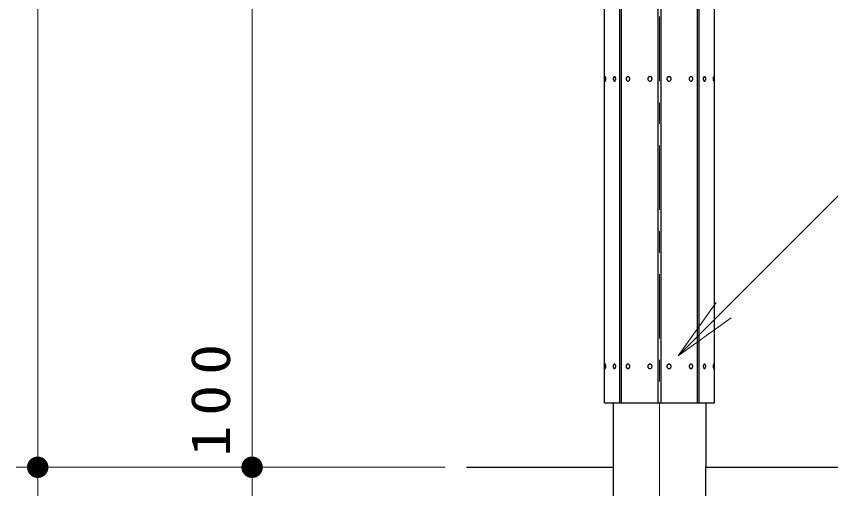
# Model space of a CAD drawing. Units: millimetres on the paper, scale 1:50. Extents: x -365 to 10, y -38 to 257.
# Drawn here: x -128.69 to -90.7, y 162.35 to 184.37 of the extents above; entities that cross this region are included whole.
import ezdxf

# ---------------------------------------------------------------- set-up
doc = ezdxf.new("R2010")
doc.units = ezdxf.units.MM
doc.linetypes.add('USER2', pattern=[6, 3, -1, 1, -1])
doc.layers.add('LY_1', color=7, linetype='Continuous', lineweight=13)
doc.styles.add('ＭＳ ゴシック', font='')
doc.styles.get('ＭＳ ゴシック').set_extended_font_data('MS Gothic')

# ---------------------------------------------------------------- blocks, each defined once
blk = doc.blocks.new('filled_dot')
at = {"color": 0, "linetype": 'Continuous', "lineweight": -2, "const_width": 1.25}
blk.add_lwpolyline([(-0.625, 0, 1), (0.625, 0, 1)], format="xyb", close=True, dxfattribs=at)

msp = doc.modelspace()

# ---------------------------------------------------------------- linework, layer by layer
at = {"layer": 'LY_1', "linetype": 'USER2'}
for q in [(-98.688, 226.575), (-98.688, 144.306)]:
    msp.add_line((-98.688, 163.351), q, dxfattribs=at)
at = {"layer": 'LY_1'}
for p, q in [((-127.688, 163.351), (-127.688, 223.351)), ((-117.688, 163.351), (-117.688, 214.351)), ((-97.814, 168.548), (-96.046, 171.022)), ((-97.814, 168.548), (-95.692, 170.669)), ((-95.339, 170.315), (-97.814, 168.548)), ((-117.688, 161.351), (-117.688, 169.624)), ((-108.688, 163.351), (-128.688, 163.351)), ((-108.688, 163.351), (-128.688, 163.351)), ((-127.688, 146.351), (-127.688, 163.351))]:
    msp.add_line(p, q, dxfattribs=at)
at = {"layer": 'LY_1', "lineweight": 25}
for p, q in [((-101.251, 166.351), (-101.251, 209.951)), ((-100.542, 166.351), (-100.542, 209.951)), ((-100.458, 166.351), (-100.458, 209.951)), ((-98.747, 166.351), (-98.747, 209.951)), ((-98.629, 209.951), (-98.629, 166.351)), ((-96.918, 166.351), (-96.918, 209.951)), ((-96.834, 166.351), (-96.834, 209.951)), ((-96.125, 166.351), (-96.125, 209.951)), ((-101.251, 166.351), (-96.125, 166.351)), ((-100.851, 166.351), (-100.851, 163.351)), ((-96.525, 166.351), (-96.525, 163.351)), ((-107.688, 163.351), (-100.851, 163.351)), ((-100.851, 163.351), (-100.851, 154.531)), ((-96.525, 154.531), (-96.525, 163.351)), ((-96.525, 163.351), (-26.395, 163.351))]:
    msp.add_line(p, q, dxfattribs=at)
for points in [[(-101.212, 181.553), (-101.214, 181.553), (-101.215, 181.552), (-101.216, 181.55), (-101.218, 181.547), (-101.219, 181.544), (-101.221, 181.54), (-101.222, 181.535), (-101.223, 181.529), (-101.224, 181.523), (-101.225, 181.517), (-101.226, 181.51), (-101.227, 181.502), (-101.227, 181.494), (-101.228, 181.486), (-101.228, 181.477), (-101.229, 181.469), (-101.229, 181.46), (-101.229, 181.451), (-101.229, 181.442), (-101.229, 181.433), (-101.228, 181.424), (-101.228, 181.416), (-101.227, 181.408), (-101.227, 181.4), (-101.226, 181.392), (-101.225, 181.385), (-101.224, 181.378), (-101.223, 181.372), (-101.222, 181.367), (-101.221, 181.362), (-101.219, 181.358), (-101.218, 181.355), (-101.216, 181.352), (-101.215, 181.35), (-101.214, 181.349), (-101.212, 181.348), (-101.211, 181.349), (-101.209, 181.35), (-101.208, 181.352), (-101.206, 181.355), (-101.205, 181.358), (-101.204, 181.362), (-101.202, 181.367), (-101.201, 181.372), (-101.2, 181.378), (-101.199, 181.385), (-101.198, 181.392), (-101.197, 181.4), (-101.197, 181.408), (-101.196, 181.416), (-101.196, 181.424), (-101.195, 181.433), (-101.195, 181.442), (-101.195, 181.451), (-101.195, 181.46), (-101.195, 181.469), (-101.196, 181.477), (-101.196, 181.486), (-101.197, 181.494), (-101.197, 181.502), (-101.198, 181.51), (-101.199, 181.517), (-101.2, 181.523), (-101.201, 181.529), (-101.202, 181.535), (-101.204, 181.54), (-101.205, 181.544), (-101.206, 181.547), (-101.208, 181.55), (-101.209, 181.552), (-101.211, 181.553)], [(-100.788, 181.553), (-100.793, 181.553), (-100.798, 181.552), (-100.803, 181.55), (-100.808, 181.547), (-100.812, 181.544), (-100.817, 181.54), (-100.821, 181.535), (-100.825, 181.529), (-100.829, 181.523), (-100.832, 181.517), (-100.836, 181.51), (-100.838, 181.502), (-100.841, 181.494), (-100.843, 181.486), (-100.844, 181.477), (-100.845, 181.469), (-100.846, 181.46), (-100.846, 181.451), (-100.846, 181.442), (-100.845, 181.433), (-100.844, 181.424), (-100.843, 181.416), (-100.841, 181.408), (-100.838, 181.4), (-100.836, 181.392), (-100.832, 181.385), (-100.829, 181.378), (-100.825, 181.372), (-100.821, 181.367), (-100.817, 181.362), (-100.812, 181.358), (-100.808, 181.355), (-100.803, 181.352), (-100.798, 181.35), (-100.793, 181.349), (-100.788, 181.348), (-100.783, 181.349), (-100.777, 181.35), (-100.773, 181.352), (-100.768, 181.355), (-100.763, 181.358), (-100.758, 181.362), (-100.754, 181.367), (-100.75, 181.372), (-100.746, 181.378), (-100.743, 181.385), (-100.74, 181.392), (-100.737, 181.4), (-100.735, 181.408), (-100.733, 181.416), (-100.731, 181.424), (-100.73, 181.433), (-100.729, 181.442), (-100.729, 181.451), (-100.729, 181.46), (-100.73, 181.469), (-100.731, 181.477), (-100.733, 181.486), (-100.735, 181.494), (-100.737, 181.502), (-100.74, 181.51), (-100.743, 181.517), (-100.746, 181.523), (-100.75, 181.529), (-100.754, 181.535), (-100.758, 181.54), (-100.763, 181.544), (-100.768, 181.547), (-100.773, 181.55), (-100.777, 181.552), (-100.783, 181.553)], [(-100.159, 181.553), (-100.166, 181.553), (-100.173, 181.552), (-100.181, 181.55), (-100.188, 181.547), (-100.194, 181.544), (-100.201, 181.54), (-100.207, 181.535), (-100.213, 181.529), (-100.218, 181.523), (-100.223, 181.517), (-100.228, 181.51), (-100.232, 181.502), (-100.235, 181.494), (-100.238, 181.486), (-100.24, 181.477), (-100.242, 181.469), (-100.242, 181.46), (-100.243, 181.451), (-100.242, 181.442), (-100.242, 181.433), (-100.24, 181.424), (-100.238, 181.416), (-100.235, 181.408), (-100.232, 181.4), (-100.228, 181.392), (-100.223, 181.385), (-100.218, 181.378), (-100.213, 181.372), (-100.207, 181.367), (-100.201, 181.362), (-100.194, 181.358), (-100.188, 181.355), (-100.181, 181.352), (-100.173, 181.35), (-100.166, 181.349), (-100.159, 181.348), (-100.151, 181.349), (-100.144, 181.35), (-100.137, 181.352), (-100.13, 181.355), (-100.123, 181.358), (-100.117, 181.362), (-100.111, 181.367), (-100.105, 181.372), (-100.099, 181.378), (-100.094, 181.385), (-100.09, 181.392), (-100.086, 181.4), (-100.083, 181.408), (-100.08, 181.416), (-100.078, 181.424), (-100.076, 181.433), (-100.075, 181.442), (-100.075, 181.451), (-100.075, 181.46), (-100.076, 181.469), (-100.078, 181.477), (-100.08, 181.486), (-100.083, 181.494), (-100.086, 181.502), (-100.09, 181.51), (-100.094, 181.517), (-100.099, 181.523), (-100.105, 181.529), (-100.111, 181.535), (-100.117, 181.54), (-100.123, 181.544), (-100.13, 181.547), (-100.137, 181.55), (-100.144, 181.552), (-100.151, 181.553)], [(-99.133, 181.553), (-99.142, 181.553), (-99.151, 181.552), (-99.159, 181.55), (-99.168, 181.547), (-99.176, 181.544), (-99.183, 181.54), (-99.191, 181.535), (-99.198, 181.529), (-99.204, 181.523), (-99.21, 181.517), (-99.215, 181.51), (-99.22, 181.502), (-99.224, 181.494), (-99.227, 181.486), (-99.23, 181.477), (-99.232, 181.469), (-99.233, 181.46), (-99.233, 181.451), (-99.233, 181.442), (-99.232, 181.433), (-99.23, 181.424), (-99.227, 181.416), (-99.224, 181.408), (-99.22, 181.4), (-99.215, 181.392), (-99.21, 181.385), (-99.204, 181.378), (-99.198, 181.372), (-99.191, 181.367), (-99.183, 181.362), (-99.176, 181.358), (-99.168, 181.355), (-99.159, 181.352), (-99.151, 181.35), (-99.142, 181.349), (-99.133, 181.348), (-99.125, 181.349), (-99.116, 181.35), (-99.108, 181.352), (-99.099, 181.355), (-99.091, 181.358), (-99.083, 181.362), (-99.076, 181.367), (-99.069, 181.372), (-99.063, 181.378), (-99.057, 181.385), (-99.052, 181.392), (-99.047, 181.4), (-99.043, 181.408), (-99.04, 181.416), (-99.037, 181.424), (-99.035, 181.433), (-99.034, 181.442), (-99.033, 181.451), (-99.034, 181.46), (-99.035, 181.469), (-99.037, 181.477), (-99.04, 181.486), (-99.043, 181.494), (-99.047, 181.502), (-99.052, 181.51), (-99.057, 181.517), (-99.063, 181.523), (-99.069, 181.529), (-99.076, 181.535), (-99.083, 181.54), (-99.091, 181.544), (-99.099, 181.547), (-99.108, 181.55), (-99.116, 181.552), (-99.125, 181.553)], [(-98.242, 181.553), (-98.251, 181.553), (-98.26, 181.552), (-98.268, 181.55), (-98.276, 181.547), (-98.284, 181.544), (-98.292, 181.54), (-98.3, 181.535), (-98.306, 181.529), (-98.313, 181.523), (-98.319, 181.517), (-98.324, 181.51), (-98.329, 181.502), (-98.333, 181.494), (-98.336, 181.486), (-98.339, 181.477), (-98.341, 181.469), (-98.342, 181.46), (-98.342, 181.451), (-98.342, 181.442), (-98.341, 181.433), (-98.339, 181.424), (-98.336, 181.416), (-98.333, 181.408), (-98.329, 181.4), (-98.324, 181.392), (-98.319, 181.385), (-98.313, 181.378), (-98.306, 181.372), (-98.3, 181.367), (-98.292, 181.362), (-98.284, 181.358), (-98.276, 181.355), (-98.268, 181.352), (-98.26, 181.35), (-98.251, 181.349), (-98.242, 181.348), (-98.234, 181.349), (-98.225, 181.35), (-98.216, 181.352), (-98.208, 181.355), (-98.2, 181.358), (-98.192, 181.362), (-98.185, 181.367), (-98.178, 181.372), (-98.172, 181.378), (-98.166, 181.385), (-98.16, 181.392), (-98.156, 181.4), (-98.152, 181.408), (-98.148, 181.416), (-98.146, 181.424), (-98.144, 181.433), (-98.143, 181.442), (-98.142, 181.451), (-98.143, 181.46), (-98.144, 181.469), (-98.146, 181.477), (-98.148, 181.486), (-98.152, 181.494), (-98.156, 181.502), (-98.16, 181.51), (-98.166, 181.517), (-98.172, 181.523), (-98.178, 181.529), (-98.185, 181.535), (-98.192, 181.54), (-98.2, 181.544), (-98.208, 181.547), (-98.216, 181.55), (-98.225, 181.552), (-98.234, 181.553)], [(-97.217, 181.553), (-97.224, 181.553), (-97.232, 181.552), (-97.239, 181.55), (-97.246, 181.547), (-97.252, 181.544), (-97.259, 181.54), (-97.265, 181.535), (-97.271, 181.529), (-97.276, 181.523), (-97.281, 181.517), (-97.286, 181.51), (-97.29, 181.502), (-97.293, 181.494), (-97.296, 181.486), (-97.298, 181.477), (-97.3, 181.469), (-97.301, 181.46), (-97.301, 181.451), (-97.301, 181.442), (-97.3, 181.433), (-97.298, 181.424), (-97.296, 181.416), (-97.293, 181.408), (-97.29, 181.4), (-97.286, 181.392), (-97.281, 181.385), (-97.276, 181.378), (-97.271, 181.372), (-97.265, 181.367), (-97.259, 181.362), (-97.252, 181.358), (-97.246, 181.355), (-97.239, 181.352), (-97.232, 181.35), (-97.224, 181.349), (-97.217, 181.348), (-97.21, 181.349), (-97.202, 181.35), (-97.195, 181.352), (-97.188, 181.355), (-97.181, 181.358), (-97.175, 181.362), (-97.169, 181.367), (-97.163, 181.372), (-97.158, 181.378), (-97.153, 181.385), (-97.148, 181.392), (-97.144, 181.4), (-97.141, 181.408), (-97.138, 181.416), (-97.136, 181.424), (-97.134, 181.433), (-97.133, 181.442), (-97.133, 181.451), (-97.133, 181.46), (-97.134, 181.469), (-97.136, 181.477), (-97.138, 181.486), (-97.141, 181.494), (-97.144, 181.502), (-97.148, 181.51), (-97.153, 181.517), (-97.158, 181.523), (-97.163, 181.529), (-97.169, 181.535), (-97.175, 181.54), (-97.181, 181.544), (-97.188, 181.547), (-97.195, 181.55), (-97.202, 181.552), (-97.21, 181.553)], [(-96.588, 181.553), (-96.593, 181.553), (-96.598, 181.552), (-96.603, 181.55), (-96.608, 181.547), (-96.613, 181.544), (-96.617, 181.54), (-96.622, 181.535), (-96.626, 181.529), (-96.629, 181.523), (-96.633, 181.517), (-96.636, 181.51), (-96.639, 181.502), (-96.641, 181.494), (-96.643, 181.486), (-96.645, 181.477), (-96.646, 181.469), (-96.646, 181.46), (-96.647, 181.451), (-96.646, 181.442), (-96.646, 181.433), (-96.645, 181.424), (-96.643, 181.416), (-96.641, 181.408), (-96.639, 181.4), (-96.636, 181.392), (-96.633, 181.385), (-96.629, 181.378), (-96.626, 181.372), (-96.622, 181.367), (-96.617, 181.362), (-96.613, 181.358), (-96.608, 181.355), (-96.603, 181.352), (-96.598, 181.35), (-96.593, 181.349), (-96.588, 181.348), (-96.583, 181.349), (-96.578, 181.35), (-96.573, 181.352), (-96.568, 181.355), (-96.563, 181.358), (-96.559, 181.362), (-96.554, 181.367), (-96.55, 181.372), (-96.547, 181.378), (-96.543, 181.385), (-96.54, 181.392), (-96.537, 181.4), (-96.535, 181.408), (-96.533, 181.416), (-96.532, 181.424), (-96.53, 181.433), (-96.53, 181.442), (-96.53, 181.451), (-96.53, 181.46), (-96.53, 181.469), (-96.532, 181.477), (-96.533, 181.486), (-96.535, 181.494), (-96.537, 181.502), (-96.54, 181.51), (-96.543, 181.517), (-96.547, 181.523), (-96.55, 181.529), (-96.554, 181.535), (-96.559, 181.54), (-96.563, 181.544), (-96.568, 181.547), (-96.573, 181.55), (-96.578, 181.552), (-96.583, 181.553)], [(-96.164, 181.553), (-96.165, 181.553), (-96.167, 181.552), (-96.168, 181.55), (-96.169, 181.547), (-96.171, 181.544), (-96.172, 181.54), (-96.173, 181.535), (-96.175, 181.529), (-96.176, 181.523), (-96.177, 181.517), (-96.178, 181.51), (-96.178, 181.502), (-96.179, 181.494), (-96.18, 181.486), (-96.18, 181.477), (-96.18, 181.469), (-96.181, 181.46), (-96.181, 181.451), (-96.181, 181.442), (-96.18, 181.433), (-96.18, 181.424), (-96.18, 181.416), (-96.179, 181.408), (-96.178, 181.4), (-96.178, 181.392), (-96.177, 181.385), (-96.176, 181.378), (-96.175, 181.372), (-96.173, 181.367), (-96.172, 181.362), (-96.171, 181.358), (-96.169, 181.355), (-96.168, 181.352), (-96.167, 181.35), (-96.165, 181.349), (-96.164, 181.348), (-96.162, 181.349), (-96.161, 181.35), (-96.159, 181.352), (-96.158, 181.355), (-96.156, 181.358), (-96.155, 181.362), (-96.154, 181.367), (-96.153, 181.372), (-96.152, 181.378), (-96.151, 181.385), (-96.15, 181.392), (-96.149, 181.4), (-96.148, 181.408), (-96.148, 181.416), (-96.147, 181.424), (-96.147, 181.433), (-96.147, 181.442), (-96.147, 181.451), (-96.147, 181.46), (-96.147, 181.469), (-96.147, 181.477), (-96.148, 181.486), (-96.148, 181.494), (-96.149, 181.502), (-96.15, 181.51), (-96.151, 181.517), (-96.152, 181.523), (-96.153, 181.529), (-96.154, 181.535), (-96.155, 181.54), (-96.156, 181.544), (-96.158, 181.547), (-96.159, 181.55), (-96.161, 181.552), (-96.162, 181.553)], [(-101.212, 168.153), (-101.214, 168.153), (-101.215, 168.152), (-101.216, 168.15), (-101.218, 168.147), (-101.219, 168.144), (-101.221, 168.14), (-101.222, 168.135), (-101.223, 168.129), (-101.224, 168.123), (-101.225, 168.117), (-101.226, 168.11), (-101.227, 168.102), (-101.227, 168.094), (-101.228, 168.086), (-101.228, 168.077), (-101.229, 168.069), (-101.229, 168.06), (-101.229, 168.051), (-101.229, 168.042), (-101.229, 168.033), (-101.228, 168.024), (-101.228, 168.016), (-101.227, 168.008), (-101.227, 168), (-101.226, 167.992), (-101.225, 167.985), (-101.224, 167.978), (-101.223, 167.972), (-101.222, 167.967), (-101.221, 167.962), (-101.219, 167.958), (-101.218, 167.955), (-101.216, 167.952), (-101.215, 167.95), (-101.214, 167.949), (-101.212, 167.948), (-101.211, 167.949), (-101.209, 167.95), (-101.208, 167.952), (-101.206, 167.955), (-101.205, 167.958), (-101.204, 167.962), (-101.202, 167.967), (-101.201, 167.972), (-101.2, 167.978), (-101.199, 167.985), (-101.198, 167.992), (-101.197, 168), (-101.197, 168.008), (-101.196, 168.016), (-101.196, 168.024), (-101.195, 168.033), (-101.195, 168.042), (-101.195, 168.051), (-101.195, 168.06), (-101.195, 168.069), (-101.196, 168.077), (-101.196, 168.086), (-101.197, 168.094), (-101.197, 168.102), (-101.198, 168.11), (-101.199, 168.117), (-101.2, 168.123), (-101.201, 168.129), (-101.202, 168.135), (-101.204, 168.14), (-101.205, 168.144), (-101.206, 168.147), (-101.208, 168.15), (-101.209, 168.152), (-101.211, 168.153)], [(-100.788, 168.153), (-100.793, 168.153), (-100.798, 168.152), (-100.803, 168.15), (-100.808, 168.147), (-100.812, 168.144), (-100.817, 168.14), (-100.821, 168.135), (-100.825, 168.129), (-100.829, 168.123), (-100.832, 168.117), (-100.836, 168.11), (-100.838, 168.102), (-100.841, 168.094), (-100.843, 168.086), (-100.844, 168.077), (-100.845, 168.069), (-100.846, 168.06), (-100.846, 168.051), (-100.846, 168.042), (-100.845, 168.033), (-100.844, 168.024), (-100.843, 168.016), (-100.841, 168.008), (-100.838, 168), (-100.836, 167.992), (-100.832, 167.985), (-100.829, 167.978), (-100.825, 167.972), (-100.821, 167.967), (-100.817, 167.962), (-100.812, 167.958), (-100.808, 167.955), (-100.803, 167.952), (-100.798, 167.95), (-100.793, 167.949), (-100.788, 167.948), (-100.783, 167.949), (-100.777, 167.95), (-100.773, 167.952), (-100.768, 167.955), (-100.763, 167.958), (-100.758, 167.962), (-100.754, 167.967), (-100.75, 167.972), (-100.746, 167.978), (-100.743, 167.985), (-100.74, 167.992), (-100.737, 168), (-100.735, 168.008), (-100.733, 168.016), (-100.731, 168.024), (-100.73, 168.033), (-100.729, 168.042), (-100.729, 168.051), (-100.729, 168.06), (-100.73, 168.069), (-100.731, 168.077), (-100.733, 168.086), (-100.735, 168.094), (-100.737, 168.102), (-100.74, 168.11), (-100.743, 168.117), (-100.746, 168.123), (-100.75, 168.129), (-100.754, 168.135), (-100.758, 168.14), (-100.763, 168.144), (-100.768, 168.147), (-100.773, 168.15), (-100.777, 168.152), (-100.783, 168.153)], [(-100.159, 168.153), (-100.166, 168.153), (-100.173, 168.152), (-100.181, 168.15), (-100.188, 168.147), (-100.194, 168.144), (-100.201, 168.14), (-100.207, 168.135), (-100.213, 168.129), (-100.218, 168.123), (-100.223, 168.117), (-100.228, 168.11), (-100.232, 168.102), (-100.235, 168.094), (-100.238, 168.086), (-100.24, 168.077), (-100.242, 168.069), (-100.242, 168.06), (-100.243, 168.051), (-100.242, 168.042), (-100.242, 168.033), (-100.24, 168.024), (-100.238, 168.016), (-100.235, 168.008), (-100.232, 168), (-100.228, 167.992), (-100.223, 167.985), (-100.218, 167.978), (-100.213, 167.972), (-100.207, 167.967), (-100.201, 167.962), (-100.194, 167.958), (-100.188, 167.955), (-100.181, 167.952), (-100.173, 167.95), (-100.166, 167.949), (-100.159, 167.948), (-100.151, 167.949), (-100.144, 167.95), (-100.137, 167.952), (-100.13, 167.955), (-100.123, 167.958), (-100.117, 167.962), (-100.111, 167.967), (-100.105, 167.972), (-100.099, 167.978), (-100.094, 167.985), (-100.09, 167.992), (-100.086, 168), (-100.083, 168.008), (-100.08, 168.016), (-100.078, 168.024), (-100.076, 168.033), (-100.075, 168.042), (-100.075, 168.051), (-100.075, 168.06), (-100.076, 168.069), (-100.078, 168.077), (-100.08, 168.086), (-100.083, 168.094), (-100.086, 168.102), (-100.09, 168.11), (-100.094, 168.117), (-100.099, 168.123), (-100.105, 168.129), (-100.111, 168.135), (-100.117, 168.14), (-100.123, 168.144), (-100.13, 168.147), (-100.137, 168.15), (-100.144, 168.152), (-100.151, 168.153)], [(-99.133, 168.153), (-99.142, 168.153), (-99.151, 168.152), (-99.159, 168.15), (-99.168, 168.147), (-99.176, 168.144), (-99.183, 168.14), (-99.191, 168.135), (-99.198, 168.129), (-99.204, 168.123), (-99.21, 168.117), (-99.215, 168.11), (-99.22, 168.102), (-99.224, 168.094), (-99.227, 168.086), (-99.23, 168.077), (-99.232, 168.069), (-99.233, 168.06), (-99.233, 168.051), (-99.233, 168.042), (-99.232, 168.033), (-99.23, 168.024), (-99.227, 168.016), (-99.224, 168.008), (-99.22, 168), (-99.215, 167.992), (-99.21, 167.985), (-99.204, 167.978), (-99.198, 167.972), (-99.191, 167.967), (-99.183, 167.962), (-99.176, 167.958), (-99.168, 167.955), (-99.159, 167.952), (-99.151, 167.95), (-99.142, 167.949), (-99.133, 167.948), (-99.125, 167.949), (-99.116, 167.95), (-99.108, 167.952), (-99.099, 167.955), (-99.091, 167.958), (-99.083, 167.962), (-99.076, 167.967), (-99.069, 167.972), (-99.063, 167.978), (-99.057, 167.985), (-99.052, 167.992), (-99.047, 168), (-99.043, 168.008), (-99.04, 168.016), (-99.037, 168.024), (-99.035, 168.033), (-99.034, 168.042), (-99.033, 168.051), (-99.034, 168.06), (-99.035, 168.069), (-99.037, 168.077), (-99.04, 168.086), (-99.043, 168.094), (-99.047, 168.102), (-99.052, 168.11), (-99.057, 168.117), (-99.063, 168.123), (-99.069, 168.129), (-99.076, 168.135), (-99.083, 168.14), (-99.091, 168.144), (-99.099, 168.147), (-99.108, 168.15), (-99.116, 168.152), (-99.125, 168.153)], [(-98.242, 168.153), (-98.251, 168.153), (-98.26, 168.152), (-98.268, 168.15), (-98.276, 168.147), (-98.284, 168.144), (-98.292, 168.14), (-98.3, 168.135), (-98.306, 168.129), (-98.313, 168.123), (-98.319, 168.117), (-98.324, 168.11), (-98.329, 168.102), (-98.333, 168.094), (-98.336, 168.086), (-98.339, 168.077), (-98.341, 168.069), (-98.342, 168.06), (-98.342, 168.051), (-98.342, 168.042), (-98.341, 168.033), (-98.339, 168.024), (-98.336, 168.016), (-98.333, 168.008), (-98.329, 168), (-98.324, 167.992), (-98.319, 167.985), (-98.313, 167.978), (-98.306, 167.972), (-98.3, 167.967), (-98.292, 167.962), (-98.284, 167.958), (-98.276, 167.955), (-98.268, 167.952), (-98.26, 167.95), (-98.251, 167.949), (-98.242, 167.948), (-98.234, 167.949), (-98.225, 167.95), (-98.216, 167.952), (-98.208, 167.955), (-98.2, 167.958), (-98.192, 167.962), (-98.185, 167.967), (-98.178, 167.972), (-98.172, 167.978), (-98.166, 167.985), (-98.16, 167.992), (-98.156, 168), (-98.152, 168.008), (-98.148, 168.016), (-98.146, 168.024), (-98.144, 168.033), (-98.143, 168.042), (-98.142, 168.051), (-98.143, 168.06), (-98.144, 168.069), (-98.146, 168.077), (-98.148, 168.086), (-98.152, 168.094), (-98.156, 168.102), (-98.16, 168.11), (-98.166, 168.117), (-98.172, 168.123), (-98.178, 168.129), (-98.185, 168.135), (-98.192, 168.14), (-98.2, 168.144), (-98.208, 168.147), (-98.216, 168.15), (-98.225, 168.152), (-98.234, 168.153)], [(-97.217, 168.153), (-97.224, 168.153), (-97.232, 168.152), (-97.239, 168.15), (-97.246, 168.147), (-97.252, 168.144), (-97.259, 168.14), (-97.265, 168.135), (-97.271, 168.129), (-97.276, 168.123), (-97.281, 168.117), (-97.286, 168.11), (-97.29, 168.102), (-97.293, 168.094), (-97.296, 168.086), (-97.298, 168.077), (-97.3, 168.069), (-97.301, 168.06), (-97.301, 168.051), (-97.301, 168.042), (-97.3, 168.033), (-97.298, 168.024), (-97.296, 168.016), (-97.293, 168.008), (-97.29, 168), (-97.286, 167.992), (-97.281, 167.985), (-97.276, 167.978), (-97.271, 167.972), (-97.265, 167.967), (-97.259, 167.962), (-97.252, 167.958), (-97.246, 167.955), (-97.239, 167.952), (-97.232, 167.95), (-97.224, 167.949), (-97.217, 167.948), (-97.21, 167.949), (-97.202, 167.95), (-97.195, 167.952), (-97.188, 167.955), (-97.181, 167.958), (-97.175, 167.962), (-97.169, 167.967), (-97.163, 167.972), (-97.158, 167.978), (-97.153, 167.985), (-97.148, 167.992), (-97.144, 168), (-97.141, 168.008), (-97.138, 168.016), (-97.136, 168.024), (-97.134, 168.033), (-97.133, 168.042), (-97.133, 168.051), (-97.133, 168.06), (-97.134, 168.069), (-97.136, 168.077), (-97.138, 168.086), (-97.141, 168.094), (-97.144, 168.102), (-97.148, 168.11), (-97.153, 168.117), (-97.158, 168.123), (-97.163, 168.129), (-97.169, 168.135), (-97.175, 168.14), (-97.181, 168.144), (-97.188, 168.147), (-97.195, 168.15), (-97.202, 168.152), (-97.21, 168.153)], [(-96.588, 168.153), (-96.593, 168.153), (-96.598, 168.152), (-96.603, 168.15), (-96.608, 168.147), (-96.613, 168.144), (-96.617, 168.14), (-96.622, 168.135), (-96.626, 168.129), (-96.629, 168.123), (-96.633, 168.117), (-96.636, 168.11), (-96.639, 168.102), (-96.641, 168.094), (-96.643, 168.086), (-96.645, 168.077), (-96.646, 168.069), (-96.646, 168.06), (-96.647, 168.051), (-96.646, 168.042), (-96.646, 168.033), (-96.645, 168.024), (-96.643, 168.016), (-96.641, 168.008), (-96.639, 168), (-96.636, 167.992), (-96.633, 167.985), (-96.629, 167.978), (-96.626, 167.972), (-96.622, 167.967), (-96.617, 167.962), (-96.613, 167.958), (-96.608, 167.955), (-96.603, 167.952), (-96.598, 167.95), (-96.593, 167.949), (-96.588, 167.948), (-96.583, 167.949), (-96.578, 167.95), (-96.573, 167.952), (-96.568, 167.955), (-96.563, 167.958), (-96.559, 167.962), (-96.554, 167.967), (-96.55, 167.972), (-96.547, 167.978), (-96.543, 167.985), (-96.54, 167.992), (-96.537, 168), (-96.535, 168.008), (-96.533, 168.016), (-96.532, 168.024), (-96.53, 168.033), (-96.53, 168.042), (-96.53, 168.051), (-96.53, 168.06), (-96.53, 168.069), (-96.532, 168.077), (-96.533, 168.086), (-96.535, 168.094), (-96.537, 168.102), (-96.54, 168.11), (-96.543, 168.117), (-96.547, 168.123), (-96.55, 168.129), (-96.554, 168.135), (-96.559, 168.14), (-96.563, 168.144), (-96.568, 168.147), (-96.573, 168.15), (-96.578, 168.152), (-96.583, 168.153)], [(-96.164, 168.153), (-96.165, 168.153), (-96.167, 168.152), (-96.168, 168.15), (-96.169, 168.147), (-96.171, 168.144), (-96.172, 168.14), (-96.173, 168.135), (-96.175, 168.129), (-96.176, 168.123), (-96.177, 168.117), (-96.178, 168.11), (-96.178, 168.102), (-96.179, 168.094), (-96.18, 168.086), (-96.18, 168.077), (-96.18, 168.069), (-96.181, 168.06), (-96.181, 168.051), (-96.181, 168.042), (-96.18, 168.033), (-96.18, 168.024), (-96.18, 168.016), (-96.179, 168.008), (-96.178, 168), (-96.178, 167.992), (-96.177, 167.985), (-96.176, 167.978), (-96.175, 167.972), (-96.173, 167.967), (-96.172, 167.962), (-96.171, 167.958), (-96.169, 167.955), (-96.168, 167.952), (-96.167, 167.95), (-96.165, 167.949), (-96.164, 167.948), (-96.162, 167.949), (-96.161, 167.95), (-96.159, 167.952), (-96.158, 167.955), (-96.156, 167.958), (-96.155, 167.962), (-96.154, 167.967), (-96.153, 167.972), (-96.152, 167.978), (-96.151, 167.985), (-96.15, 167.992), (-96.149, 168), (-96.148, 168.008), (-96.148, 168.016), (-96.147, 168.024), (-96.147, 168.033), (-96.147, 168.042), (-96.147, 168.051), (-96.147, 168.06), (-96.147, 168.069), (-96.147, 168.077), (-96.148, 168.086), (-96.148, 168.094), (-96.149, 168.102), (-96.15, 168.11), (-96.151, 168.117), (-96.152, 168.123), (-96.153, 168.129), (-96.154, 168.135), (-96.155, 168.14), (-96.156, 168.144), (-96.158, 168.147), (-96.159, 168.15), (-96.161, 168.152), (-96.162, 168.153)]]:
    msp.add_lwpolyline(points, close=True, dxfattribs=at)
at = {"layer": 'LY_1'}
msp.add_lwpolyline([(-97.814, 168.548), (-86.65, 179.702), (-47.642, 179.702)], dxfattribs=at)

# ---------------------------------------------------------------- block references
at = {"layer": 'LY_1', "xscale": 0.4, "yscale": 0.4}
for p, rotation in [((-127.688, 163.351), 270), ((-127.688, 163.351), 90), ((-117.688, 163.351), 270), ((-117.688, 163.351), 90)]:
    msp.add_blockref('filled_dot', p, dxfattribs=dict(at, rotation=rotation))

# ---------------------------------------------------------------- texts
at = {"layer": 'LY_1', "insert": (-118.688, 166.707), "char_height": 1.833, "attachment_point": 8, "rotation": 90, "style": 'ＭＳ ゴシック'}
msp.add_mtext('\\T1.33;\\W1.15;100', dxfattribs=at)

doc.saveas('drawing.dxf')
